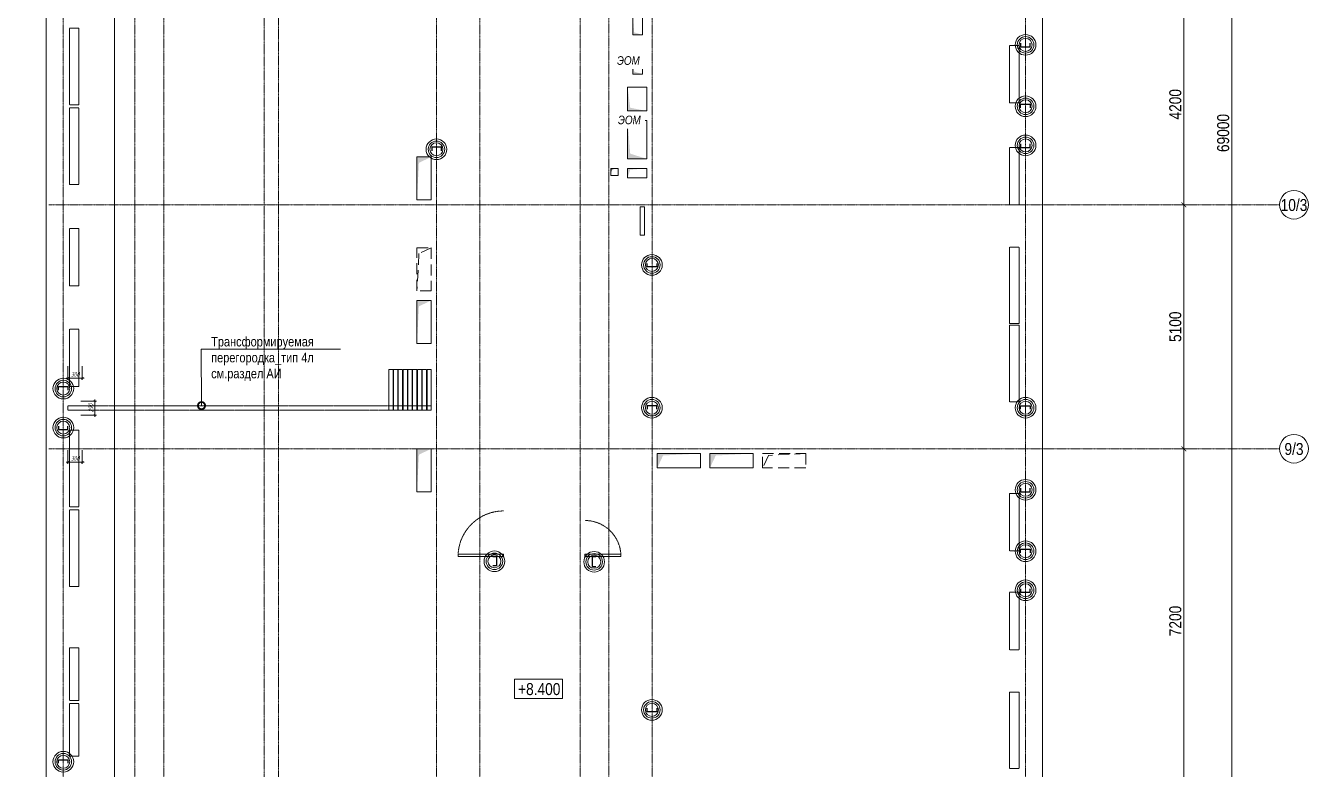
# Model space of a CAD drawing. Header units: millimetres. Extents: x -65509 to 912790, y 446 to 713294.
# Drawn here: x 211113 to 237907, y 316475 to 332021 of the extents above; entities that cross this region are included whole.
import ezdxf
from ezdxf import colors
from ezdxf.entities.mleader import LeaderData, LeaderLine
from ezdxf.enums import TextEntityAlignment as Align
from ezdxf.math import Vec2, Vec3

# ---------------------------------------------------------------- set-up
doc = ezdxf.new("R2010")
doc.units = ezdxf.units.MM
for name, pattern in [('ADSK_Невидимые', [5, 3, -2]), ('CENTER2', [28.575, 19.05, -3.175, 3.175, -3.175]), ('DASHED', [19.05, 12.7, -6.35]), ('HIDDEN', [9.525, 6.35, -3.175]), ('HIDDEN2', [4.7625, 3.175, -1.5875])]:
    doc.linetypes.add(name, pattern=pattern)
doc.layers.get('Defpoints').update_dxf_attribs({"color": 250})
for name, color, linetype, lineweight in [('АР_Двери_внутренние_антипаника', 250, 'Continuous', 0), ('АР_Отметка', 250, 'Continuous', 13), ('АР_Разрезы марка', 7, 'Continuous', 13), ('ВК_Шахты', 250, 'Continuous', 9), ('КМ_Фахверки', 250, 'Continuous', 25), ('ОВ_Классы', 250, 'Continuous', 0), ('ОВ_коллекторы', 250, 'Continuous', 25), ('ОВ_Отопление', 250, 'Continuous', 5), ('ОВ_Шахты', 250, 'Continuous', 5), ('РД_Оси_100', 250, 'Continuous', 0), ('РД_Оси_размер', 250, 'Continuous', 0), ('ТХ_Оборудование', 250, 'Continuous', 9), ('ЭОМ_отверстия', 250, 'Continuous', 5)]:
    doc.layers.add(name, color=color, linetype=linetype, lineweight=lineweight)
doc.layers.add('АР_Делит', color=250, linetype='Continuous', lineweight=0, plot=False)
doc.layers.add('АР_Отопительные приборы', color=1, linetype='HIDDEN2', lineweight=0, true_color=0xff0000)
doc.styles.add('Arial_Narrow_08', font='ARIALN.TTF', dxfattribs={"width": 0.8})
doc.styles.add('ISOCPEUR_I_4', font='isocpeui.ttf', dxfattribs={"width": 0.9, "height": 350})
doc.styles.add('style1', font='ARIALN.TTF')
doc.styles.add('T_dim', font='romans.shx', dxfattribs={"width": 0.7, "oblique": 15})
doc.styles.add('ккк', font='isocpeur.ttf', dxfattribs={"width": 0.85, "oblique": 15})
doc.dimstyles.new('1-50', dxfattribs={"dimscale": 50, "dimtxt": 2, "dimasz": 1, "dimexe": 0.7, "dimexo": 0.6, "dimtad": 1, "dimdec": 0, "dimlfac": -1, "dimtxsty": 'T_dim', "dimblk1": 'ARCHTICK', "dimblk2": 'ARCHTICK', "dimsah": 1, "dimcen": 0, "dimdle": 0.7, "dimclrd": 256, "dimclre": 256, "dimadec": 0, "dimazin": 0, "dimtfac": 1, "dimtdec": 0, "dimtmove": 1, "dimatfit": 3, "dimfxl": 25, "dimlwd": -1, "dimlwe": -1, "dimarcsym": 2})
doc.dimstyles.new('Dim100_ареал', dxfattribs={"dimscale": 100, "dimtxt": 2.5, "dimasz": 1, "dimexe": 1, "dimexo": 1, "dimgap": 0.5, "dimtad": 1, "dimzin": 12, "dimdsep": 46, "dimtxsty": 'style1', "dimblk": 'ARCHTICK', "dimcen": 1, "dimdle": 1, "dimclrd": 256, "dimclre": 256, "dimaunit": 1, "dimadec": 0, "dimazin": 3, "dimtfac": 1, "dimtmove": 1, "dimatfit": 3, "dimldrblk": 'OPEN30', "dimfxl": 4, "dimfxlon": 1, "dimtolj": 1, "dimtzin": 0, "dimlwd": 9, "dimlwe": 9, "dimarcsym": 0})

# ---------------------------------------------------------------- blocks, each defined once
blk = doc.blocks.new('A-iden')
at = {"linetype": 'Continuous', "lineweight": 5}
blk.add_circle((0, -4), 3, dxfattribs=at)
at = {"color": 0, "linetype": 'Continuous', "lineweight": 20, "style": 'ккк', "width": 0.85}
blk.add_attdef('ID', text='', height=8, dxfattribs=at).set_placement((0.31, -3.85), align=Align.MIDDLE_CENTER)
blk = doc.blocks.new('_ArchTick')
at = {"color": 0, "linetype": 'ByBlock', "const_width": 0.15}
blk.add_lwpolyline([(-0.5, -0.5), (0.5, 0.5)], dxfattribs=at)
blk = doc.blocks.new('*D243')
at = {"layer": 'Defpoints', "color": 0, "transparency": 16777216}
for p in [(116910, 69000), (118910, 69000), (116910, 0)]:
    blk.add_point(p, dxfattribs=at)
at = {"layer": 'РД_Оси_размер', "color": 0, "lineweight": 5, "transparency": 16777216}
for p, q in [((118710, 69000), (119010, 69000)), ((118910, -100), (118910, 69100)), ((118710, 0), (119010, 0))]:
    blk.add_line(p, q, dxfattribs=at)
at = {"layer": 'РД_Оси_размер', "color": 0, "lineweight": 5, "transparency": 16777216, "xscale": 100, "yscale": 100, "zscale": 100}
for p, rotation in [((118910, 69000), 90), ((118910, 0), 270)]:
    blk.add_blockref('_ArchTick', p, dxfattribs=dict(at, rotation=rotation))
at = {"layer": 'РД_Оси_размер', "color": 0, "transparency": 16777216, "insert": (118732, 34500), "char_height": 250, "attachment_point": 5, "rotation": 90, "style": 'style1'}
blk.add_mtext('\\A1;69000', dxfattribs=at)
blk = doc.blocks.new('_Open30')
at = {"color": 0, "linetype": 'ByBlock', "lineweight": -2}
for p, q in [((-1, 0.27), (0, 0)), ((0, 0), (-1, -0.27)), ((0, 0), (-1, 0))]:
    blk.add_line(p, q, dxfattribs=at)
blk = doc.blocks.new('*D351')
at = {"layer": 'Defpoints', "color": 0, "transparency": 16777216}
for p in [(116910, 27900), (117910, 27900), (116910, 20700)]:
    blk.add_point(p, dxfattribs=at)
at = {"layer": 'РД_Оси_размер', "color": 0, "lineweight": 5, "transparency": 16777216}
for p, q in [((117710, 27900), (118010, 27900)), ((117910, 20600), (117910, 28000)), ((117710, 20700), (118010, 20700))]:
    blk.add_line(p, q, dxfattribs=at)
at = {"layer": 'РД_Оси_размер', "color": 0, "lineweight": 5, "transparency": 16777216, "xscale": 100, "yscale": 100, "zscale": 100}
for p, rotation in [((117910, 27900), 90), ((117910, 20700), 270)]:
    blk.add_blockref('_ArchTick', p, dxfattribs=dict(at, rotation=rotation))
at = {"layer": 'РД_Оси_размер', "color": 0, "transparency": 16777216, "insert": (117732, 24300), "char_height": 250, "attachment_point": 5, "rotation": 90, "style": 'style1'}
blk.add_mtext('\\A1;7200', dxfattribs=at)
blk = doc.blocks.new('*D352')
at = {"layer": 'Defpoints', "color": 0, "transparency": 16777216}
for p in [(116910, 33000), (117910, 33000), (116910, 27900)]:
    blk.add_point(p, dxfattribs=at)
at = {"layer": 'РД_Оси_размер', "color": 0, "lineweight": 5, "transparency": 16777216}
for p, q in [((117710, 33000), (118010, 33000)), ((117910, 27800), (117910, 33100)), ((117710, 27900), (118010, 27900))]:
    blk.add_line(p, q, dxfattribs=at)
at = {"layer": 'РД_Оси_размер', "color": 0, "lineweight": 5, "transparency": 16777216, "xscale": 100, "yscale": 100, "zscale": 100}
for p, rotation in [((117910, 33000), 90), ((117910, 27900), 270)]:
    blk.add_blockref('_ArchTick', p, dxfattribs=dict(at, rotation=rotation))
at = {"layer": 'РД_Оси_размер', "color": 0, "transparency": 16777216, "insert": (117732, 30450), "char_height": 250, "attachment_point": 5, "rotation": 90, "style": 'style1'}
blk.add_mtext('\\A1;5100', dxfattribs=at)
blk = doc.blocks.new('*D353')
at = {"layer": 'Defpoints', "color": 0, "transparency": 16777216}
for p in [(116910, 37200), (117910, 37200), (116910, 33000)]:
    blk.add_point(p, dxfattribs=at)
at = {"layer": 'РД_Оси_размер', "color": 0, "lineweight": 5, "transparency": 16777216}
for p, q in [((117910, 32900), (117910, 37300)), ((117710, 37200), (118010, 37200)), ((117710, 33000), (118010, 33000))]:
    blk.add_line(p, q, dxfattribs=at)
at = {"layer": 'РД_Оси_размер', "color": 0, "lineweight": 5, "transparency": 16777216, "xscale": 100, "yscale": 100, "zscale": 100}
for p, rotation in [((117910, 37200), 90), ((117910, 33000), 270)]:
    blk.add_blockref('_ArchTick', p, dxfattribs=dict(at, rotation=rotation))
at = {"layer": 'РД_Оси_размер', "color": 0, "transparency": 16777216, "insert": (117732, 35100), "char_height": 250, "attachment_point": 5, "rotation": 90, "style": 'style1'}
blk.add_mtext('\\A1;4200', dxfattribs=at)
blk = doc.blocks.new('Отметка_план')
at = {"color": 7}
blk.add_lwpolyline([(0, 0), (10, 0), (10, 4), (0, 4)], close=True, dxfattribs=at)
at = {"style": 'Arial_Narrow_08', "width": 0.8}
blk.add_attdef('OTMG', text='', height=2.5, dxfattribs=at).set_placement((9.06, 0.7), align=Align.RIGHT)
blk = doc.blocks.new('otv')
at = {"linetype": 'Continuous'}
blk.add_lwpolyline([(0, -1), (0, 0), (1, 0), (1, -1)], close=True, dxfattribs=at)
blk.add_solid([(0, -1), (0, 0), (0.135, -0.137), (1, 0)], dxfattribs=at)
blk = doc.blocks.new('otv пунктир')
at = {"linetype": 'HIDDEN', "ltscale": 0.07}
blk.add_lwpolyline([(0, 0), (0, 1), (1, 1), (1, 0)], close=True, dxfattribs=at)
blk.add_lwpolyline([(0, 1), (0.135, 0.137), (1, 0)], dxfattribs=at)
blk = doc.blocks.new('Ф_пеноблок 200')
at = {"layer": 'АР_Делит', "color": 1}
for radius in [216, 173, 136]:
    blk.add_circle((103, -42), radius, dxfattribs=at)
at = {"layer": 'КМ_Фахверки'}
blk.add_lwpolyline([(0, -75), (0, 0), (200, 0), (200, -75)], dxfattribs=at)
blk = doc.blocks.new('*D547')
at = {"layer": 'Defpoints', "color": 0, "lineweight": 25, "transparency": 16777216}
for p in [(212238, 324172), (212238, 323882), (212556, 323882)]:
    blk.add_point(p, dxfattribs=at)
at = {"layer": 'АР_Делит', "color": 0, "transparency": 16777216}
for p, q in [((212268, 324172), (212591, 324172)), ((212556, 324207), (212556, 323847)), ((212268, 323882), (212591, 323882))]:
    blk.add_line(p, q, dxfattribs=at)
at = {"layer": 'АР_Делит', "color": 0, "transparency": 16777216, "xscale": 50, "yscale": 50, "zscale": 50}
for p, rotation in [((212556, 324172), 90), ((212556, 323882), 270)]:
    blk.add_blockref('_ArchTick', p, dxfattribs=dict(at, rotation=rotation))
at = {"layer": 'АР_Делит', "color": 0, "transparency": 16777216, "insert": (212475, 324027), "char_height": 100, "attachment_point": 5, "rotation": 90, "style": 'T_dim'}
blk.add_mtext('290', dxfattribs=at)
blk = doc.blocks.new('*D549')
at = {"layer": 'Defpoints', "color": 0, "lineweight": 25, "transparency": 16777216}
for p in [(211997, 323177), (212297, 323177), (212297, 322896)]:
    blk.add_point(p, dxfattribs=at)
at = {"layer": 'АР_Делит', "color": 0, "transparency": 16777216}
for p, q in [((211997, 323147), (211997, 322861)), ((212297, 323147), (212297, 322861)), ((211962, 322896), (212332, 322896))]:
    blk.add_line(p, q, dxfattribs=at)
at = {"layer": 'АР_Делит', "color": 0, "transparency": 16777216, "xscale": 50, "yscale": 50, "zscale": 50, "rotation": 180}
blk.add_blockref('_ArchTick', (211997, 322896), dxfattribs=at)
at = {"layer": 'АР_Делит', "color": 0, "transparency": 16777216, "xscale": 50, "yscale": 50, "zscale": 50}
blk.add_blockref('_ArchTick', (212297, 322896), dxfattribs=at)
at = {"layer": 'АР_Делит', "color": 0, "transparency": 16777216, "insert": (212147, 322977), "char_height": 100, "attachment_point": 5, "style": 'T_dim'}
blk.add_mtext('300', dxfattribs=at)
blk = doc.blocks.new('*D550')
at = {"layer": 'Defpoints', "color": 0, "lineweight": 25, "transparency": 16777216}
for p in [(211997, 324931), (212297, 324931), (212297, 324651)]:
    blk.add_point(p, dxfattribs=at)
at = {"layer": 'АР_Делит', "color": 0, "transparency": 16777216}
for p, q in [((211997, 324901), (211997, 324616)), ((212297, 324901), (212297, 324616)), ((211962, 324651), (212332, 324651))]:
    blk.add_line(p, q, dxfattribs=at)
at = {"layer": 'АР_Делит', "color": 0, "transparency": 16777216, "xscale": 50, "yscale": 50, "zscale": 50, "rotation": 180}
blk.add_blockref('_ArchTick', (211997, 324651), dxfattribs=at)
at = {"layer": 'АР_Делит', "color": 0, "transparency": 16777216, "xscale": 50, "yscale": 50, "zscale": 50}
blk.add_blockref('_ArchTick', (212297, 324651), dxfattribs=at)
at = {"layer": 'АР_Делит', "color": 0, "transparency": 16777216, "insert": (212147, 324732), "char_height": 100, "attachment_point": 5, "style": 'T_dim'}
blk.add_mtext('300', dxfattribs=at)
blk = doc.blocks.new('_DotSmall')
at = {"color": 0, "linetype": 'ByBlock', "const_width": 0.5}
blk.add_lwpolyline([(-0.0625, 0, 1), (0.0625, 0, 1)], format="xyb", close=True, dxfattribs=at)
blk = doc.blocks.new('Bottom_L_1600')
at = {"layer": 'АР_Отопительные приборы'}
blk.add_lwpolyline([(800, -100), (-800, -100), (-800, 100), (800, 100)], close=True, dxfattribs=at)
blk = doc.blocks.new('Bottom_L_1200')
at = {"layer": 'АР_Отопительные приборы'}
blk.add_lwpolyline([(600, -100), (-600, -100), (-600, 100), (600, 100)], close=True, dxfattribs=at)
blk = doc.blocks.new('Bottom_R_1600')
at = {"layer": 'АР_Отопительные приборы'}
blk.add_lwpolyline([(-800, -100), (800, -100), (800, 100), (-800, 100)], close=True, dxfattribs=at)
blk = doc.blocks.new('Bottom_R_1200')
at = {"layer": 'АР_Отопительные приборы'}
blk.add_lwpolyline([(-600, -100), (600, -100), (600, 100), (-600, 100)], close=True, dxfattribs=at)
blk = doc.blocks.new('Bottom_R_1100')
at = {"layer": 'АР_Отопительные приборы'}
blk.add_lwpolyline([(-550, -100), (550, -100), (550, 100), (-550, 100)], close=True, dxfattribs=at)
blk = doc.blocks.new('Bottom_L_1100')
at = {"layer": 'АР_Отопительные приборы'}
blk.add_lwpolyline([(550, -100), (-550, -100), (-550, 100), (550, 100)], close=True, dxfattribs=at)
blk = doc.blocks.new('СОШ_2200_АР_ОСИ_М100_28.05.24')
at = {"layer": 'АР_Делит', "color": 5, "linetype": 'DASHED'}
blk.add_lwpolyline([(114955, 135155), (114955, -355), (93595.036, -355), (93595.036, 13855), (94145, 13855), (94145, 68320), (66055, 68320), (66055, 13857.73), (83455, 13857.73), (83455, -355), (45245, -355), (45245, 13145), (44695, 13145), (44695, 26755), (45245, 26755), (45245, 68320), (20455, 68320), (20455, 26755), (27955, 26755), (27955, 13145), (-355, 13145), (-355, 100855)], dxfattribs=at)
at = {"layer": 'РД_Оси_100', "linetype": 'CENTER2'}
for p, q in [((94500, -6155), (94500, 139938.679)), ((96000, -6155), (96000, 139938.679)), ((102300, -6155), (102300, 139938.679)), ((114600, -6155), (114600, 139938.679)), ((119910, 33000), (94200, 33000)), ((119910, 27900), (94200, 27900))]:
    blk.add_line(p, q, dxfattribs=at)
for points in [[(96600, -6155), (96600, 139938.679)], [(98700, -6194.98), (98700, 139538.679), (98550, 139938.679)], [(99000, -6195.83), (99000, 139538.679), (99150, 139938.679)], [(103200, -6155), (103200, 139938.679)], [(105300, -6155), (105300, 139938.679)], [(105900, 139938.679), (105900, -6155)], [(106800, -6155), (106800, 139938.679)]]:
    blk.add_lwpolyline(points, dxfattribs=at)
at = {"layer": 'РД_Оси_100', "color": 0}
ref = blk.add_blockref('A-iden', (120210, 33400), dxfattribs=dict(at, xscale=-100, yscale=100, zscale=100))
ref.add_attrib('ID', '10/3', dxfattribs={"layer": '0', "linetype": 'Continuous', "height": 250, "style": 'style1'}).set_placement((120210, 33000), align=Align.MIDDLE)
ref = blk.add_blockref('A-iden', (120210, 28300), dxfattribs=dict(at, xscale=-100, yscale=100, zscale=100))
ref.add_attrib('ID', '9/3', dxfattribs={"layer": '0', "linetype": 'Continuous', "height": 250, "style": 'style1'}).set_placement((120210, 27900), align=Align.MIDDLE)
at = {"layer": 'РД_Оси_размер'}
for base, p1, p2, picture, middle in [((118910, 69000), (116910, 0), (116910, 69000), '*D243', (118732.357, 34500)), ((117910, 37200), (116910, 33000), (116910, 37200), '*D353', (117732.357, 35100)), ((117910, 33000), (116910, 27900), (116910, 33000), '*D352', (117732.357, 30450)), ((117910, 27900), (116910, 20700), (116910, 27900), '*D351', (117732.357, 24300))]:
    dim = blk.add_linear_dim(base=base, p1=p1, p2=p2, angle=90, dimstyle='Dim100_ареал', dxfattribs=at)
    dim.commit()
    dim.dimension.update_dxf_attribs({"geometry": picture, "text_midpoint": middle})

msp = doc.modelspace()

# ---------------------------------------------------------------- linework, layer by layer
at = {"layer": 'АР_Двери_внутренние_антипаника', "color": 253, "linetype": 'DASHED', "lineweight": 0, "ltscale": 0.3}
for points in [[(220147.163, 320976.733, -0.397889831), (221097.163, 321876.733)], [(223545.7, 320973.552, 0.396033778), (222797.163, 321676.733)]]:
    msp.add_lwpolyline(points, format="xyb", dxfattribs=at)
at = {"layer": 'АР_Двери_внутренние_антипаника', "lineweight": 0}
for points in [[(221097.163, 320926.648), (220147.163, 320926.733), (220147.163, 320976.733), (221097.163, 320976.648)], [(223547.163, 320926.733), (222797.163, 320926.733), (222797.163, 320976.733), (223547.163, 320976.733)]]:
    msp.add_lwpolyline(points, close=True, dxfattribs=at)
at = {"layer": 'АР_Разрезы марка', "linetype": 'DASHED', "lineweight": 0}
msp.add_lwpolyline([(214984.238, 432881.126), (214984.238, 395913.3), (212971.267, 395913.3), (212971.267, 293307.049)], dxfattribs=at)
at = {"layer": 'ОВ_коллекторы', "lineweight": 0}
msp.add_lwpolyline([(223952.203, 328232.592), (224037.203, 328232.592), (224037.203, 327642.592), (223952.203, 327642.592)], close=True, dxfattribs=at)
at = {"layer": 'ТХ_Оборудование'}
for points in [[(218697.156, 323981.733), (218697.156, 324831.733), (218787.156, 324831.733), (218787.156, 323981.733)], [(218797.156, 323981.733), (218797.156, 324831.733), (218887.156, 324831.733), (218887.156, 323981.733)], [(218897.156, 323981.733), (218897.156, 324831.733), (218987.156, 324831.733), (218987.156, 323981.733)], [(218997.156, 323981.733), (218997.156, 324831.733), (219087.156, 324831.733), (219087.156, 323981.733)], [(219097.156, 323981.733), (219097.156, 324831.733), (219187.156, 324831.733), (219187.156, 323981.733)], [(219197.156, 323981.733), (219197.156, 324831.733), (219287.156, 324831.733), (219287.156, 323981.733)], [(219297.156, 323981.733), (219297.156, 324831.733), (219387.156, 324831.733), (219387.156, 323981.733)], [(219397.156, 323981.733), (219397.156, 324831.733), (219487.156, 324831.733), (219487.156, 323981.733)], [(219497.156, 323981.733), (219497.156, 324831.733), (219587.156, 324831.733), (219587.156, 323981.733)]]:
    msp.add_lwpolyline(points, close=True, dxfattribs=at)
at = {"layer": 'ТХ_Оборудование', "linetype": 'ADSK_Невидимые'}
msp.add_lwpolyline([(211997.159, 324071.733), (219587.159, 324071.733), (219587.159, 323981.733), (211997.159, 323981.733)], close=True, dxfattribs=at)

# ---------------------------------------------------------------- block references
at = {"layer": 'АР_Отметка'}
ref = msp.add_blockref('Отметка_план', (221325.678, 317958.822), dxfattribs=dict(at, xscale=100, yscale=100, zscale=100))
ref.add_attrib('OTMG', '+8.400', dxfattribs={"layer": '0', "color": 0, "height": 250, "style": 'style1'}).set_placement((222283.096, 318278.638), align=Align.TOP_RIGHT)
at = {"layer": 'АР_Отопительные приборы'}
for name, p, rotation in [('Bottom_L_1600', (212127.158, 331164.9), 270), ('Bottom_R_1200', (231767.157, 331008.536), 90), ('Bottom_R_1600', (212127.158, 329499.668), 270), ('Bottom_R_1200', (231767.157, 328876.733), 90), ('Bottom_R_1200', (212127.158, 327179.001), 270), ('Bottom_R_1600', (231767.159, 326591.966), 90), ('Bottom_R_1200', (212127.158, 325079.001), 270), ('Bottom_L_1600', (231767.159, 324958.812), 89.99999999999999), ('Bottom_L_1600', (212127.159, 322764.9), 270), ('Bottom_L_1200', (231767.157, 321644.93), 89.99999999999999), ('Bottom_R_1600', (212127.159, 321099.668), 270), ('Bottom_L_1200', (231767.157, 319576.733), 89.99999999999999), ('Bottom_L_1100', (212127.159, 318464.901), 270), ('Bottom_L_1600', (231767.159, 317291.966), 90), ('Bottom_R_1100', (212127.159, 317299.668), 270)]:
    msp.add_blockref(name, p, dxfattribs=dict(at, rotation=rotation))
at = {"layer": 'ВК_Шахты', "color": 1, "xscale": 150, "yscale": 150, "rotation": 359.9999782468097}
msp.add_blockref('otv', (223337.159, 329036.733), dxfattribs=at)
at = {"layer": 'ВК_Шахты', "color": 1, "xscale": 150, "yscale": 150}
msp.add_blockref('otv', (223337.159, 329036.733), dxfattribs=at)
at = {"layer": 'КМ_Фахверки', "xscale": -1}
for p, rotation in [((231897.159, 331576.733), 180), ((231897.159, 329476.733), 180), ((211797.159, 323576.733), 180), ((231897.159, 322276.733), 180), ((222947.163, 320916.733), 90), ((231897.159, 320176.733), 180)]:
    msp.add_blockref('Ф_пеноблок 200', p, dxfattribs=dict(at, rotation=rotation))
at = {"layer": 'КМ_Фахверки'}
for p in [(231897.159, 330376.733), (211797.159, 324476.733), (231897.159, 324076.733), (231897.159, 321076.733), (211797.159, 316676.733)]:
    msp.add_blockref('Ф_пеноблок 200', p, dxfattribs=at)
at = {"layer": 'КМ_Фахверки', "xscale": -1}
for p in [(219797.156, 329477.731), (224297.159, 324076.733)]:
    msp.add_blockref('Ф_пеноблок 200', p, dxfattribs=at)
at = {"layer": 'КМ_Фахверки'}
for p, rotation in [((224297.159, 326976.733), 180), ((220947.163, 320926.733), 270), ((224297.159, 317676.733), 180)]:
    msp.add_blockref('Ф_пеноблок 200', p, dxfattribs=dict(at, rotation=rotation))
at = {"layer": 'ОВ_Классы', "rotation": 270}
for p, xscale, yscale in [((219287.159, 327376.733), 900, 300), ((226507.161, 323076.733), 300, 900)]:
    msp.add_blockref('otv пунктир', p, dxfattribs=dict(at, xscale=xscale, yscale=yscale))
at = {"layer": 'ОВ_Отопление', "xscale": 400, "yscale": 200}
msp.add_blockref('otv', (223687.159, 329036.733), dxfattribs=at)
at = {"layer": 'ОВ_Шахты', "color": 1, "zscale": 1400}
for p, xscale, yscale in [((219287.159, 329276.733), 300, 900), ((219287.158, 326276.733), 300, 900), ((219287.159, 323176.733), 300, 900), ((224307.161, 323076.733), 900, 300), ((225407.161, 323076.733), 900, 300)]:
    msp.add_blockref('otv', p, dxfattribs=dict(at, xscale=xscale, yscale=yscale))
at = {"layer": 'РД_Оси_100'}
msp.add_blockref('СОШ_2200_АР_ОСИ_М100_28.05.24', (117397.159, 295276.733), dxfattribs=at)
at = {"layer": 'ЭОМ_отверстия', "rotation": 90}
for p, xscale, yscale in [((223797.159, 331826.733), 400, 200), ((223797.159, 331006.733), 400, 200), ((223687.159, 330236.733), 499.9999999999999, 399.9999999999999), ((223687.159, 329236.733), 799.9999999999999, 399.9999999999999)]:
    msp.add_blockref('otv', p, dxfattribs=dict(at, xscale=xscale, yscale=yscale))

# ---------------------------------------------------------------- dimensions: what is measured, and where the dimension line sits
at = {"layer": 'АР_Делит', "color": 0}
for base, p1, p2, picture, middle in [((212297.159, 324650.534), (211997.159, 324931.077), (212297.159, 324931.077), '*D550', (212147.159, 324731.784)), ((212297.159, 322896.19), (211997.159, 323176.733), (212297.159, 323176.733), '*D549', (212147.159, 322977.44))]:
    dim = msp.add_linear_dim(base=base, p1=p1, p2=p2, dimstyle='1-50', override={"dimclrd": 0, "dimclre": 0}, dxfattribs=at)
    dim.commit()
    dim.dimension.update_dxf_attribs({"geometry": picture, "text_midpoint": middle})
dim = msp.add_linear_dim(base=(212556.125, 323881.733), p1=(212238.134, 324171.733), p2=(212238.134, 323881.733), angle=90, dimstyle='1-50', override={"dimclrd": 0, "dimclre": 0}, dxfattribs=at)
dim.commit()
dim.dimension.update_dxf_attribs({"geometry": '*D547', "text_midpoint": (212474.875, 324026.733)})

# ---------------------------------------------------------------- leaders
at = {"layer": 'ТХ_Оборудование'}
ml = msp.add_multileader_mtext('Standard', dxfattribs=at)
ml.set_content('\\pxsm1;Трансформируемая перегородка_тип 4л см.раздел АИ ', color=256, style='style1')
ml.set_leader_properties(color=256, linetype='ByLayer', lineweight=9)
ml.set_arrow_properties(name='DOTSMALL')
ml.build(insert=Vec2(0, 0))
ml.multileader.update_dxf_attribs({"text_left_attachment_type": 6, "text_right_attachment_type": 6, "text_bottom_attachment_type": 10, "dogleg_length": 25, "arrow_head_size": 300})
ctx = ml.context
ctx.base_point, ctx.char_height, ctx.arrow_head_size, ctx.landing_gap_size, ctx.plane_origin = Vec3(214938.512, 325260.537), 200, 300, 50, Vec3(205847.174, 328723.241)
ctx.left_attachment, ctx.right_attachment, ctx.top_attachment = 6, 6, 10
notes = []
notes.append((ctx, [(0, (1, 1, 0), (214780.502, 325260.537), (1, 0), 158.01, [(1, [(214786.446, 324077.564)], 0, [])])]))
ctx.mtext.insert, ctx.mtext.width, ctx.mtext.defined_height, ctx.mtext.line_spacing_factor, ctx.mtext.flow_direction = Vec3(214988.512, 325516.063), 2672.40951, 2067.07, 0.3, 5
for ctx, leaders in notes:
    for number, flags, end, landing, length, lines in leaders:
        leader = LeaderData()
        leader.index, (leader.has_last_leader_line, leader.has_dogleg_vector, leader.attachment_direction) = number, flags
        leader.last_leader_point, leader.dogleg_vector, leader.dogleg_length = Vec3(end), Vec3(landing), length
        for number, points, colour, breaks in lines:
            line = LeaderLine()
            line.index, line.vertices, line.color, line.breaks = number, Vec3.list(points), colors.encode_raw_color(colour), breaks
            leader.lines.append(line)
        ctx.leaders.append(leader)

# ---------------------------------------------------------------- next in the draw order: texts
at = {"layer": 'ЭОМ_отверстия', "color": 1, "char_height": 180, "attachment_point": 1, "style": 'ISOCPEUR_I_4', "bg_fill": 2}
for insert in [(223466.583, 331381.717), (223486.978, 330139.74)]:
    msp.add_mtext('{\\fArial Narrow|b0|i1|c204|p34;\\W1;\\C256;ЭОМ}', dxfattribs=dict(at, insert=insert))

doc.saveas('drawing.dxf')
